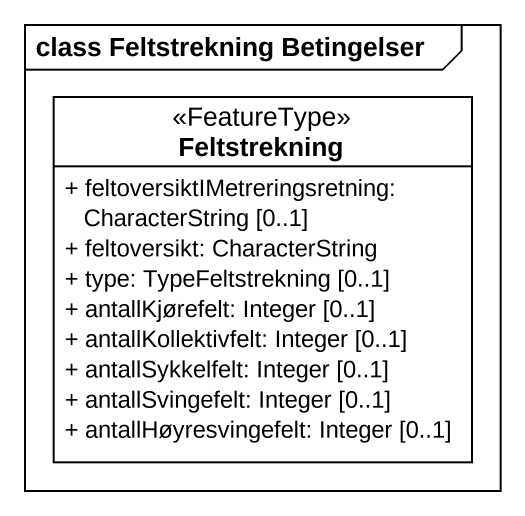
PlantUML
@startuml
mainframe class Feltstrekning Betingelser
hide circle
hide empty members
skinparam classAttributeIconSize 0
class Feltstrekning <<FeatureType>> {
  + feltoversiktIMetreringsretning: CharacterString [0..1]
  + feltoversikt: CharacterString
  + type: TypeFeltstrekning [0..1]
  + antallKjørefelt: Integer [0..1]
  + antallKollektivfelt: Integer [0..1]
  + antallSykkelfelt: Integer [0..1]
  + antallSvingefelt: Integer [0..1]
  + antallHøyresvingefelt: Integer [0..1]
}
@enduml
